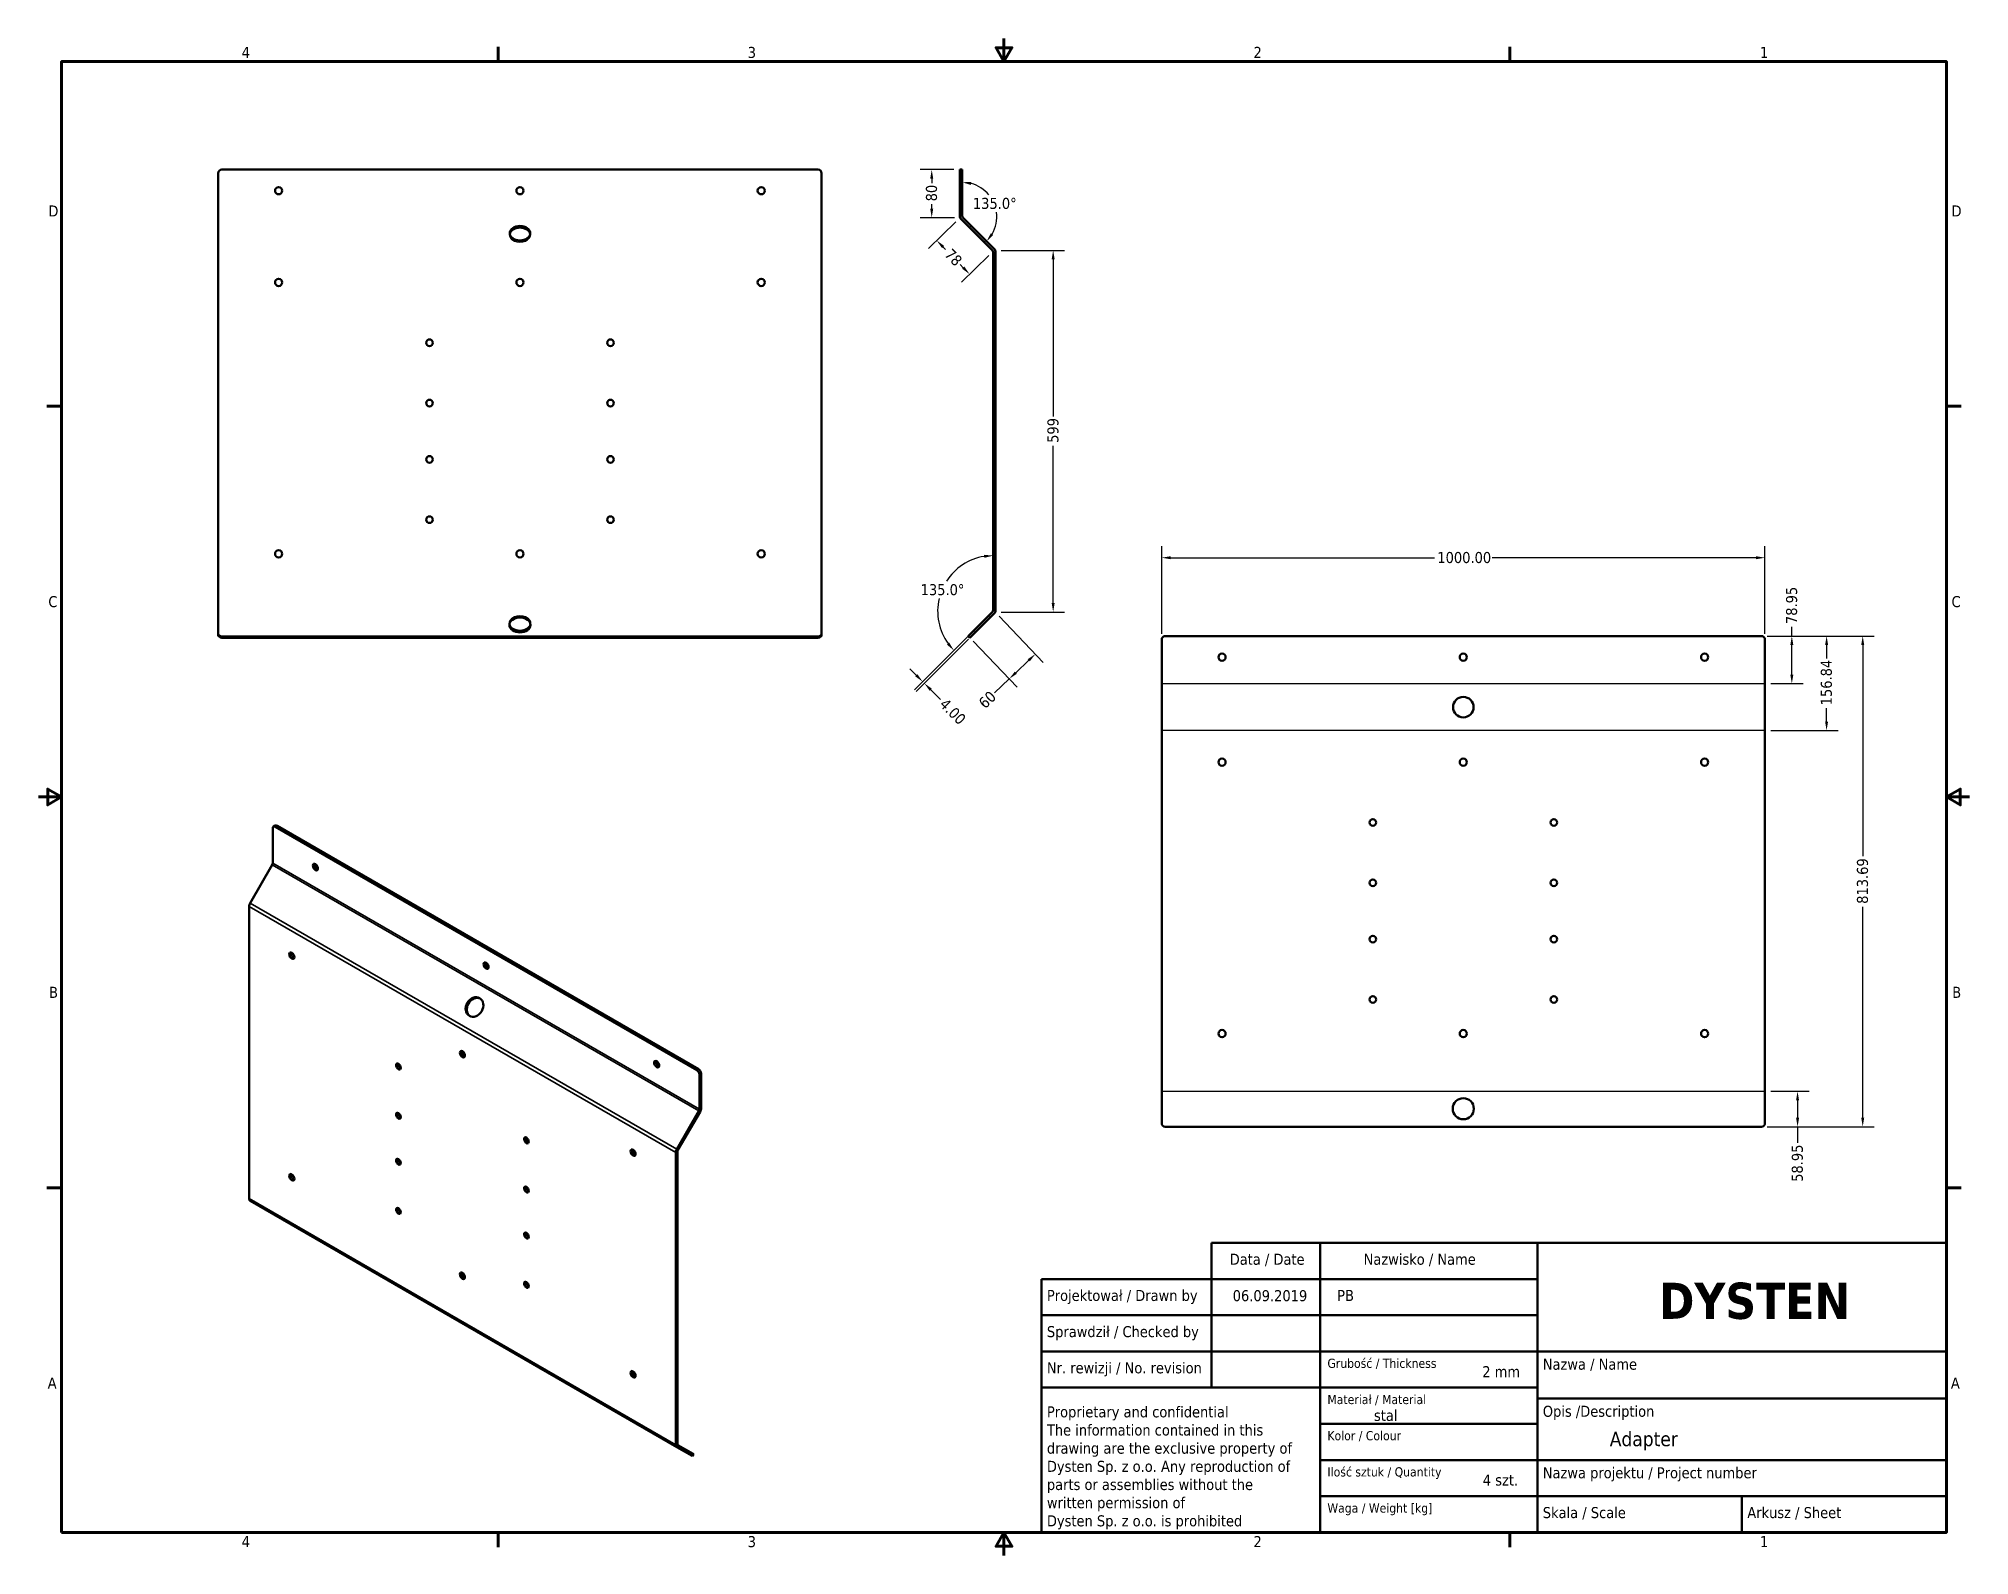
# Model space of a CAD drawing. Header units: millimetres. Extents: x 76 to 3277, y 38 to 2553.
import ezdxf
from ezdxf.enums import TextEntityAlignment as Align

# ---------------------------------------------------------------- set-up
doc = ezdxf.new("R2010")
doc.units = ezdxf.units.MM
doc.header["$LTSCALE"] = 6
for name, color, linetype, lineweight in [('Linia środkowa zgięcia (ANSI)', 7, 'Continuous', 25), ('Obramowanie (ANSI)', 7, 'Continuous', 70), ('Tytuł (ANSI)', 7, 'Continuous', 50), ('Ukryty (ANSI)', 7, 'Continuous', 35), ('Widoczne (ANSI)', 7, 'Continuous', 50), ('Widoczne wąskie (ANSI)', 7, 'Continuous', 35), ('Wymiar (ANSI)', 7, 'Continuous', 25)]:
    doc.layers.add(name, color=color, linetype=linetype, lineweight=lineweight)
doc.styles.add('Styl tekstu42', font='tahoma.ttf')
doc.styles.add('Tekst notatki (ANSI)', font='tahoma.ttf')
doc.dimstyles.new('Domyślne - mm (ANSI)', dxfattribs={"dimscale": 6, "dimtxt": 3.048, "dimasz": 2.5, "dimexe": 3.175, "dimexo": 1.6002, "dimgap": 0.8, "dimtad": 0, "dimtoh": 1, "dimrnd": 1e-08, "dimzin": 4, "dimdsep": 46, "dimtxsty": 'Tekst notatki (ANSI)', "dimcen": 0.09, "dimdle": 10, "dimclrd": 256, "dimclre": 256, "dimclrt": 256, "dimadec": 1, "dimazin": 1, "dimtfac": 1, "dimtofl": 0, "dimtmove": 0, "dimatfit": 3, "dimfxl": 1, "dimtolj": 1, "dimtzin": 4, "dimlwd": -1, "dimlwe": -1, "dimarcsym": 0})

# ---------------------------------------------------------------- blocks, each defined once
blk = doc.blocks.new('Ramki Default Border')
at = {"layer": 'Obramowanie (ANSI)'}
for p, q in [((139.7, 419.1), (139.7, 423.16)), ((419.1, 419.1), (419.1, 423.16)), ((19.05, 323.85), (14.99, 323.85)), ((539.75, 323.85), (543.81, 323.85)), ((19.05, 107.95), (14.99, 107.95)), ((539.75, 107.95), (543.81, 107.95)), ((139.7, 12.7), (139.7, 8.64)), ((419.1, 12.7), (419.1, 8.64))]:
    blk.add_line(p, q, dxfattribs=at)
at = {"layer": 'Obramowanie (ANSI)', "flags": 128}
for points in [[(279.4, 425.45), (279.4, 419.1), (277.2, 422.91), (281.6, 422.91), (279.4, 419.1)], [(19.05, 12.7), (19.05, 419.1), (539.75, 419.1), (539.75, 12.7), (19.05, 12.7)], [(12.7, 215.9), (19.05, 215.9), (15.24, 218.1), (15.24, 213.7), (19.05, 215.9)], [(546.1, 215.9), (539.75, 215.9), (543.56, 218.1), (543.56, 213.7), (539.75, 215.9)], [(279.4, 6.35), (279.4, 12.7), (277.2, 8.89), (281.6, 8.89), (279.4, 12.7)]]:
    blk.add_lwpolyline(points, dxfattribs=at)
at = {"layer": 'Obramowanie (ANSI)', "char_height": 3.05, "attachment_point": 7, "style": 'Tekst notatki (ANSI)'}
for s, insert in [('4', (68.79, 420.12)), ('3', (208.6, 420.05)), ('2', (348.33, 420.12)), ('1', (488.26, 420.12)), ('D', (15.39, 376.3)), ('D', (541.17, 376.3)), ('C', (15.39, 268.3)), ('C', (541.17, 268.3)), ('B', (15.58, 160.4)), ('B', (541.36, 160.4)), ('A', (15.21, 52.45)), ('A', (540.99, 52.45)), ('4', (68.79, 8.64)), ('3', (208.6, 8.57)), ('2', (348.33, 8.64)), ('1', (488.26, 8.64))]:
    blk.add_mtext(s, dxfattribs=dict(at, insert=insert))
blk = doc.blocks.new('Tabelki rysunkowe Tabelka new')
at = {"layer": 'Tytuł (ANSI)'}
for p, q in [((529, 115), (326, 115)), ((326, 115), (326, 109)), ((356, 115), (356, 35)), ((416, 115), (416, 35)), ((529, 115), (529, 35)), ((326, 109), (326, 75)), ((279, 35), (279, 105)), ((279, 105), (356, 105)), ((356, 105), (416, 105)), ((356, 95), (279, 95)), ((356, 95), (416, 95)), ((356, 85), (279, 85)), ((356, 85), (416, 85)), ((416, 85), (529, 85)), ((356, 75), (279, 75)), ((356, 75), (416, 75)), ((416, 72), (529, 72)), ((356, 65), (416, 65)), ((356, 55), (416, 55)), ((416, 55), (529, 55)), ((356, 45), (416, 45)), ((416, 45), (529, 45)), ((472.5, 45), (472.5, 35)), ((529, 35), (279, 35))]:
    blk.add_line(p, q, dxfattribs=at)
at = {"layer": 'Tytuł (ANSI)', "style": 'Tekst notatki (ANSI)'}
for s, insert, char_height, attachment_point in [('Nazwisko / Name', (368, 112), 3.048, 1), ('Data / Date', (331, 112), 3.048, 1), ('Projektował / Drawn by', (280.5, 102), 3.048, 1), ('\\fTahoma|b1|i0;\\H10.0000;DYSTEN', (476, 104), 10, 2), ('Sprawdził / Checked by', (280.5, 92), 3.048, 1), ('Nr. rewizji / No. revision', (280.5, 82), 3.048, 1), ('\\fTahoma|b0|i0;\\H2.5400;Grubość / Thickness', (358, 83), 2.54, 1), ('Nazwa / Name', (417.5, 83), 3.048, 1), ('\\fTahoma|b0|i0;\\H2.5400;Materiał / Material', (358, 73), 2.54, 1), ('Opis /Description ', (417.5, 70), 3.048, 1), ('\\fTahoma|b0|i0;\\H2.5400;Kolor / Colour', (358, 63), 2.54, 1), ('\\fTahoma|b0|i0;\\H2.5400;Ilość sztuk / Quantity', (358, 53), 2.54, 1), ('Nazwa projektu / Project number', (417.5, 53), 3.048, 1), ('\\fTahoma|b0|i0;\\H2.5400;Waga / Weight [kg]', (358, 43), 2.54, 1), ('Skala / Scale', (417.5, 42), 3.048, 1), ('Arkusz / Sheet', (474, 42), 3.048, 1)]:
    blk.add_mtext(s, dxfattribs=dict(at, insert=insert, char_height=char_height, attachment_point=attachment_point))
at = {"layer": 'Tytuł (ANSI)', "insert": (280.5, 69.84), "char_height": 3.048, "attachment_point": 1, "line_spacing_factor": 0.987884, "style": 'Tekst notatki (ANSI)'}
blk.add_mtext('Proprietary and confidential\\PThe information contained in this\\Pdrawing are the exclusive property of\\PDysten Sp. z o.o. Any reproduction of\\Pparts or assemblies without the\\Pwritten permission of\\PDysten Sp. z o.o. is prohibited', dxfattribs=at)
at = {"layer": 'Tytuł (ANSI)'}
for tag, p, height, style in [('Data_001', (331.83, 98.89), 3.05, 'Tekst notatki (ANSI)'), ('Projektował_001', (360.69, 98.95), 3.05, 'Tekst notatki (ANSI)'), ('Grubość_materiału_001', (400.78, 77.89), 3.05, 'Tekst notatki (ANSI)'), ('Materiał_001', (370.86, 65.81), 3.05, 'Tekst notatki (ANSI)'), ('Nazwa_części_001', (436, 58.82), 4, 'Styl tekstu42'), ('Ilość_sztuk_001', (400.92, 47.95), 3.05, 'Tekst notatki (ANSI)')]:
    blk.add_attdef(tag, p, '', height=height, dxfattribs=dict(at, style=style))
at = {"layer": 'Tytuł (ANSI)', "style": 'Tekst notatki (ANSI)'}
for tag, p in [('kiedy_sprawdził', (332, 92)), ('Kto_zatwierdził', (361, 92)), ('Nr_części', (465.47, 80.14)), ('RAL', (395.29, 61)), ('Nr_projektu', (499.73, 51)), ('Waga', (401, 41))]:
    blk.add_attdef(tag, text='', height=3.05, dxfattribs=at).set_placement(p, align=Align.TOP_LEFT)
blk = doc.blocks.new('*D5')
at = {"layer": 'Defpoints', "color": 0, "transparency": 16777216}
for p in [(1603.1, 2335.6), (1556.6, 2255.8), (1603.7, 2255.8)]:
    blk.add_point(p, dxfattribs=at)
at = {"layer": 'Wymiar (ANSI)', "transparency": 16777216}
for p, q in [((1593.5, 2335.6), (1537.6, 2335.6)), ((1556.6, 2320.6), (1556.6, 2313.3)), ((1556.6, 2270.8), (1556.6, 2278.1)), ((1594.1, 2255.8), (1537.6, 2255.8))]:
    blk.add_line(p, q, dxfattribs=at)
for points in [[(1554.1, 2320.6), (1559.1, 2320.6), (1556.6, 2335.6)], [(1554.1, 2270.8), (1559.1, 2270.8), (1556.6, 2255.8)]]:
    blk.add_solid(points, dxfattribs=at)
at = {"layer": 'Wymiar (ANSI)', "transparency": 16777216, "insert": (1547, 2282.9), "char_height": 18.29, "attachment_point": 1, "rotation": 90, "style": 'Tekst notatki (ANSI)'}
blk.add_mtext('\\A1;80', dxfattribs=at)
blk = doc.blocks.new('*D6')
at = {"layer": 'Defpoints', "color": 0, "transparency": 16777216}
for p in [(1603.7, 2255.8), (1658.2, 2200.1), (1619.4, 2162.2)]:
    blk.add_point(p, dxfattribs=at)
at = {"layer": 'Wymiar (ANSI)', "transparency": 16777216}
for p, q in [((1596.8, 2249.1), (1551.3, 2204.7)), ((1575.4, 2207.2), (1579.5, 2203)), ((1608.9, 2172.9), (1603.9, 2178.1)), ((1651.3, 2193.4), (1605.8, 2148.9))]:
    blk.add_line(p, q, dxfattribs=at)
for points in [[(1577.2, 2209), (1573.6, 2205.5), (1564.9, 2218)], [(1610.7, 2174.7), (1607.1, 2171.2), (1619.4, 2162.2)]]:
    blk.add_solid(points, dxfattribs=at)
at = {"layer": 'Wymiar (ANSI)', "transparency": 16777216, "insert": (1589.7, 2206.3), "char_height": 18.29, "attachment_point": 1, "rotation": 314.3287, "style": 'Tekst notatki (ANSI)'}
blk.add_mtext('\\A1;78', dxfattribs=at)
blk = doc.blocks.new('*D7')
at = {"layer": 'Defpoints', "color": 0, "transparency": 16777216}
for p in [(1661.9, 2201.6), (1757.9, 2201.6), (1661.9, 1602.1)]:
    blk.add_point(p, dxfattribs=at)
at = {"layer": 'Wymiar (ANSI)', "transparency": 16777216}
for p, q in [((1671.5, 2201.6), (1776.9, 2201.6)), ((1757.9, 2186.6), (1757.9, 1926)), ((1757.9, 1617.1), (1757.9, 1877.7)), ((1671.5, 1602.1), (1776.9, 1602.1))]:
    blk.add_line(p, q, dxfattribs=at)
for points in [[(1755.4, 2186.6), (1760.4, 2186.6), (1757.9, 2201.6)], [(1755.4, 1617.1), (1760.4, 1617.1), (1757.9, 1602.1)]]:
    blk.add_solid(points, dxfattribs=at)
at = {"layer": 'Wymiar (ANSI)', "transparency": 16777216, "insert": (1748.3, 1882.5), "char_height": 18.29, "attachment_point": 1, "rotation": 90, "style": 'Tekst notatki (ANSI)'}
blk.add_mtext('\\A1;599', dxfattribs=at)
blk = doc.blocks.new('*D8')
at = {"layer": 'Defpoints', "color": 0, "transparency": 16777216}
for p in [(1661.9, 1602.1), (1618.6, 1560.8), (1728.4, 1532.4)]:
    blk.add_point(p, dxfattribs=at)
at = {"layer": 'Wymiar (ANSI)', "transparency": 16777216}
for p, q in [((1668.5, 1595.2), (1741.5, 1518.6)), ((1625.3, 1553.9), (1698.3, 1477.4)), ((1717.5, 1522.1), (1696, 1501.5)), ((1685.1, 1491.2), (1660.8, 1468))]:
    blk.add_line(p, q, dxfattribs=at)
for points in [[(1715.8, 1523.9), (1719.2, 1520.3), (1728.4, 1532.4)], [(1694.3, 1503.3), (1697.7, 1499.7), (1685.1, 1491.2)]]:
    blk.add_solid(points, dxfattribs=at)
at = {"layer": 'Wymiar (ANSI)', "transparency": 16777216, "insert": (1632.4, 1454), "char_height": 18.29, "attachment_point": 1, "rotation": 43.6663, "style": 'Tekst notatki (ANSI)'}
blk.add_mtext('\\A1;60', dxfattribs=at)
blk = doc.blocks.new('*D9')
at = {"layer": 'Defpoints', "color": 0, "transparency": 16777216}
for p in [(1593.3, 1668.6), (1658.5, 1613.1), (1658.5, 1603.5), (1651.7, 1596.7)]:
    blk.add_point(p, dxfattribs=at)
at = {"layer": 'Wymiar (ANSI)', "transparency": 16777216}
blk.add_line((1644.9, 1589.9), (1579.9, 1524.9), dxfattribs=at)
for start, end in [(99.3408, 147.4389), (166.8696, 215.6592)]:
    blk.add_arc((1658.5, 1603.5), 92.1, start, end, dxfattribs=at)
for points in [[(1643.3, 1696.9), (1643.7, 1691.9), (1658.5, 1695.6)], [(1585.5, 1551.4), (1581.7, 1548.2), (1593.3, 1538.4)]]:
    blk.add_solid(points, dxfattribs=at)
at = {"layer": 'Wymiar (ANSI)', "transparency": 16777216, "insert": (1538.2, 1648.3), "char_height": 18.29, "attachment_point": 1, "style": 'Tekst notatki (ANSI)'}
blk.add_mtext('\\A1;135.0°', dxfattribs=at)
blk = doc.blocks.new('*D10')
at = {"layer": 'Defpoints', "color": 0, "transparency": 16777216}
for p in [(1607.1, 2266.8), (1607.1, 2257.2), (1664.4, 2257.2), (1660.1, 2204.2)]:
    blk.add_point(p, dxfattribs=at)
at = {"layer": 'Wymiar (ANSI)', "transparency": 16777216}
for start, end in [(39.2494, 74.9568), (330.0432, 7.6239)]:
    blk.add_arc((1607.1, 2257.2), 57.3, start, end, dxfattribs=at)
for points in [[(1621.6, 2310.1), (1622.3, 2315.1), (1607.1, 2314.5)], [(1658.7, 2227.1), (1654.7, 2230.2), (1647.6, 2216.7)]]:
    blk.add_solid(points, dxfattribs=at)
at = {"layer": 'Wymiar (ANSI)', "transparency": 16777216, "insert": (1624.8, 2288.7), "char_height": 18.29, "attachment_point": 1, "style": 'Tekst notatki (ANSI)'}
blk.add_mtext('\\A1;135.0°', dxfattribs=at)
blk = doc.blocks.new('*D11')
at = {"layer": 'Defpoints', "color": 0, "transparency": 16777216}
for p in [(1621.5, 1566.5), (1624.3, 1563.7), (1541.6, 1486.6)]:
    blk.add_point(p, dxfattribs=at)
at = {"layer": 'Wymiar (ANSI)', "transparency": 16777216}
for p, q in [((1614.7, 1559.7), (1528.1, 1473.2)), ((1617.5, 1556.9), (1531, 1470.3)), ((1531, 1497.2), (1520.4, 1507.8)), ((1555, 1473.2), (1571, 1457.3))]:
    blk.add_line(p, q, dxfattribs=at)
for points in [[(1532.8, 1499), (1529.2, 1495.5), (1541.6, 1486.6)], [(1556.8, 1475), (1553.3, 1471.4), (1544.4, 1483.8)]]:
    blk.add_solid(points, dxfattribs=at)
at = {"layer": 'Wymiar (ANSI)', "transparency": 16777216, "insert": (1581.1, 1460.6), "char_height": 18.29, "attachment_point": 1, "rotation": 315, "style": 'Tekst notatki (ANSI)'}
blk.add_mtext('\\A1;4.00', dxfattribs=at)
blk = doc.blocks.new('*D12')
at = {"layer": 'Defpoints', "color": 0, "transparency": 16777216}
for p in [(2931.8, 1562.3), (2931.8, 748.6), (3099.8, 748.6)]:
    blk.add_point(p, dxfattribs=at)
at = {"layer": 'Wymiar (ANSI)', "transparency": 16777216}
for p, q in [((2941.4, 1562.3), (3118.8, 1562.3)), ((3099.8, 1547.3), (3099.8, 1197.4)), ((3099.8, 763.6), (3099.8, 1113.5)), ((2941.4, 748.6), (3118.8, 748.6))]:
    blk.add_line(p, q, dxfattribs=at)
for points in [[(3097.3, 1547.3), (3102.3, 1547.3), (3099.8, 1562.3)], [(3097.3, 763.6), (3102.3, 763.6), (3099.8, 748.6)]]:
    blk.add_solid(points, dxfattribs=at)
at = {"layer": 'Wymiar (ANSI)', "transparency": 16777216, "insert": (3090.2, 1118.3), "char_height": 18.29, "attachment_point": 1, "rotation": 90, "style": 'Tekst notatki (ANSI)'}
blk.add_mtext('\\A1;813.69', dxfattribs=at)
blk = doc.blocks.new('*D13')
at = {"layer": 'Defpoints', "color": 0, "transparency": 16777216}
for p in [(2937.8, 1692.1), (1937.8, 1556.3), (2937.8, 1556.3)]:
    blk.add_point(p, dxfattribs=at)
at = {"layer": 'Wymiar (ANSI)', "transparency": 16777216}
for p, q in [((1937.8, 1565.9), (1937.8, 1711.2)), ((2937.8, 1565.9), (2937.8, 1711.2)), ((1952.8, 1692.1), (2389.9, 1692.1)), ((2922.8, 1692.1), (2485.7, 1692.1))]:
    blk.add_line(p, q, dxfattribs=at)
for points in [[(1952.8, 1694.6), (1952.8, 1689.6), (1937.8, 1692.1)], [(2922.8, 1694.6), (2922.8, 1689.6), (2937.8, 1692.1)]]:
    blk.add_solid(points, dxfattribs=at)
at = {"layer": 'Wymiar (ANSI)', "transparency": 16777216, "insert": (2394.7, 1701.6), "char_height": 18.288, "attachment_point": 1, "style": 'Tekst notatki (ANSI)'}
blk.add_mtext('\\A1;1000.00', dxfattribs=at)
blk = doc.blocks.new('*D14')
at = {"layer": 'Defpoints', "color": 0, "transparency": 16777216}
for p in [(2931.8, 1562.3), (2982.3, 1562.3), (2937.8, 1483.3)]:
    blk.add_point(p, dxfattribs=at)
at = {"layer": 'Wymiar (ANSI)', "transparency": 16777216}
for p, q in [((2982.3, 1562.3), (2982.3, 1577.3)), ((2941.4, 1562.3), (3001.3, 1562.3)), ((2982.3, 1498.3), (2982.3, 1547.3)), ((2947.4, 1483.3), (3001.3, 1483.3))]:
    blk.add_line(p, q, dxfattribs=at)
for points in [[(2979.8, 1547.3), (2984.8, 1547.3), (2982.3, 1562.3)], [(2979.8, 1498.3), (2984.8, 1498.3), (2982.3, 1483.3)]]:
    blk.add_solid(points, dxfattribs=at)
at = {"layer": 'Wymiar (ANSI)', "transparency": 16777216, "insert": (2972.7, 1582.1), "char_height": 18.29, "attachment_point": 1, "rotation": 90, "style": 'Tekst notatki (ANSI)'}
blk.add_mtext('\\A1;78.95', dxfattribs=at)
blk = doc.blocks.new('*D15')
at = {"layer": 'Defpoints', "color": 0, "transparency": 16777216}
for p in [(2931.8, 1562.3), (3039.9, 1562.3), (2937.8, 1405.4)]:
    blk.add_point(p, dxfattribs=at)
at = {"layer": 'Wymiar (ANSI)', "transparency": 16777216}
for p, q in [((2941.4, 1562.3), (3058.9, 1562.3)), ((3039.9, 1547.3), (3039.9, 1525.1)), ((3039.9, 1420.4), (3039.9, 1442.6)), ((2947.4, 1405.4), (3058.9, 1405.4))]:
    blk.add_line(p, q, dxfattribs=at)
for points in [[(3037.4, 1547.3), (3042.4, 1547.3), (3039.9, 1562.3)], [(3037.4, 1420.4), (3042.4, 1420.4), (3039.9, 1405.4)]]:
    blk.add_solid(points, dxfattribs=at)
at = {"layer": 'Wymiar (ANSI)', "transparency": 16777216, "insert": (3030.3, 1447.4), "char_height": 18.29, "attachment_point": 1, "rotation": 90, "style": 'Tekst notatki (ANSI)'}
blk.add_mtext('\\A1;156.84', dxfattribs=at)
blk = doc.blocks.new('*D16')
at = {"layer": 'Defpoints', "color": 0, "transparency": 16777216}
for p in [(2937.8, 807.5), (2991.8, 807.5), (2931.8, 748.6)]:
    blk.add_point(p, dxfattribs=at)
at = {"layer": 'Wymiar (ANSI)', "transparency": 16777216}
for p, q in [((2947.4, 807.5), (3010.8, 807.5)), ((2991.8, 792.5), (2991.8, 763.6)), ((2941.4, 748.6), (3010.8, 748.6)), ((2991.8, 748.6), (2991.8, 721.9))]:
    blk.add_line(p, q, dxfattribs=at)
for points in [[(2989.3, 792.5), (2994.3, 792.5), (2991.8, 807.5)], [(2989.3, 763.6), (2994.3, 763.6), (2991.8, 748.6)]]:
    blk.add_solid(points, dxfattribs=at)
at = {"layer": 'Wymiar (ANSI)', "transparency": 16777216, "insert": (2982.2, 657.4), "char_height": 18.29, "attachment_point": 1, "rotation": 90, "style": 'Tekst notatki (ANSI)'}
blk.add_mtext('\\A1;58.95', dxfattribs=at)

msp = doc.modelspace()

# ---------------------------------------------------------------- linework, layer by layer
at = {"layer": 'Linia środkowa zgięcia (ANSI)'}
for p, q in [((1937.757, 1483.316), (2937.757, 1483.316)), ((2937.757, 1405.42), (1937.757, 1405.42)), ((1937.757, 807.523), (2937.757, 807.523))]:
    msp.add_line(p, q, dxfattribs=at)
at = {"layer": 'Ukryty (ANSI)'}
for p, q in [((1603.069, 2306.587), (1607.069, 2306.587)), ((1603.069, 2294.587), (1607.069, 2294.587)), ((1622.161, 2242.152), (1619.332, 2239.324)), ((857.073, 2230.131), (857.073, 2227.303)), ((891.073, 2230.131), (891.073, 2227.303)), ((1646.202, 2218.111), (1643.374, 2215.282)), ((1662.466, 2154.533), (1658.466, 2154.533)), ((1662.466, 2142.533), (1658.466, 2142.533)), ((1658.466, 2054.033), (1662.466, 2054.033)), ((1658.466, 2043.033), (1662.466, 2043.033)), ((1658.466, 1954.033), (1662.466, 1954.033)), ((1658.466, 1943.033), (1662.466, 1943.033)), ((1658.466, 1860.661), (1662.466, 1860.661)), ((1658.466, 1849.661), (1662.466, 1849.661)), ((1658.466, 1760.661), (1662.466, 1760.661)), ((1658.466, 1749.661), (1662.466, 1749.661)), ((1662.466, 1704.533), (1658.466, 1704.533)), ((1662.466, 1692.533), (1658.466, 1692.533)), ((856.573, 1580.634), (856.573, 1583.462)), ((891.573, 1580.634), (891.573, 1583.462)), ((1628.878, 1568.26), (1626.05, 1571.088)), ((1653.627, 1593.008), (1650.799, 1595.837)), ((380.073, 1562.249), (1368.073, 1562.249))]:
    msp.add_line(p, q, dxfattribs=at)
for centre, major_axis, start_param, end_param in [((874.073, 2227.303), (-17, 0), 6.16526516, 9.54269811), ((874.073, 1583.462), (17.5, 0), 6.16864933, 9.53931393), ((380.073, 1566.492), (-6, 0), 0, 1.57079633), ((1368.073, 1566.492), (6, 0), 4.71238898, 6.28318531)]:
    msp.add_ellipse(centre, major_axis=major_axis, ratio=0.70710678, start_param=start_param, end_param=end_param, dxfattribs=at)
at = {"layer": 'Widoczne (ANSI)'}
for p, q in [((374.073, 2258.901), (374.073, 2329.587)), ((380.073, 2335.587), (1368.073, 2335.587)), ((1374.073, 2329.587), (1374.073, 2258.901)), ((1607.069, 2335.587), (1603.069, 2335.587)), ((1603.069, 2329.587), (1603.069, 2335.587)), ((1603.069, 2258.901), (1603.069, 2329.587)), ((1607.069, 2335.587), (1607.069, 2329.587)), ((1607.069, 2258.901), (1607.069, 2329.587)), ((374.073, 2256.073), (374.073, 2258.901)), ((374.073, 2204.19), (374.073, 2256.073)), ((1374.073, 2258.901), (1374.073, 2256.073)), ((1374.073, 2204.19), (1374.073, 2256.073)), ((1605.412, 2253.244), (1657.294, 2201.362)), ((1660.123, 2204.19), (1608.24, 2256.073)), ((374.073, 2204.19), (374.073, 2198.533)), ((374.073, 1605.161), (374.073, 2198.533)), ((1374.073, 2204.19), (1374.073, 2198.533)), ((1374.073, 2198.533), (1374.073, 1605.161)), ((1658.466, 1605.161), (1658.466, 2198.533)), ((1662.466, 1605.161), (1662.466, 2198.533)), ((374.073, 1599.504), (374.073, 1605.161)), ((1374.073, 1599.504), (1374.073, 1605.161)), ((1657.294, 1602.332), (1621.454, 1566.492)), ((374.073, 1599.504), (374.073, 1563.663)), ((1374.073, 1599.504), (1374.073, 1563.663)), ((1660.123, 1599.504), (1624.282, 1563.663)), ((380.073, 1559.421), (1368.073, 1559.421)), ((1617.211, 1562.249), (1621.454, 1566.492)), ((1617.211, 1562.249), (1620.039, 1559.421)), ((1624.282, 1563.663), (1620.039, 1559.421)), ((1937.757, 754.575), (1937.757, 1556.264)), ((1943.757, 1562.264), (2931.757, 1562.264)), ((2937.757, 1556.264), (2937.757, 754.575)), ((464.331, 1185.916), (464.331, 1243.631)), ((468.402, 1248.011), (465.574, 1246.378)), ((468.574, 1246.081), (1167.195, 842.732)), ((471.402, 1247.714), (1170.024, 844.365)), ((426.816, 1119.586), (463.503, 1183.129)), ((425.16, 629.524), (425.16, 1114.011)), ((1171.438, 835.383), (1171.438, 777.668)), ((1174.266, 779.301), (1174.266, 837.016)), ((1133.923, 711.338), (1170.61, 774.88)), ((1135.923, 710.183), (1172.61, 773.726)), ((1943.757, 748.575), (2931.757, 748.575)), ((1132.266, 705.762), (1132.266, 221.276)), ((1135.095, 707.395), (1135.095, 222.909)), ((1133.923, 217.614), (426.816, 625.862)), ((1133.923, 217.614), (1159.266, 202.982)), ((1161.266, 206.446), (1135.923, 221.078)), ((1160.22, 202.431), (1159.266, 202.982)), ((1160.22, 202.431), (1162.22, 205.895)), ((1161.266, 206.446), (1162.22, 205.895))]:
    msp.add_line(p, q, dxfattribs=at)
for centre, radius in [((474.073, 2300.587), 6), ((874.073, 2300.587), 6), ((1274.073, 2300.587), 6), ((474.073, 2148.533), 6), ((874.073, 2148.533), 6), ((1274.073, 2148.533), 6), ((724.073, 2048.533), 5.5), ((1024.073, 2048.533), 5.5), ((724.073, 1948.533), 5.5), ((1024.073, 1948.533), 5.5), ((724.073, 1855.161), 5.5), ((1024.073, 1855.161), 5.5), ((724.073, 1755.161), 5.5), ((1024.073, 1755.161), 5.5), ((474.073, 1698.533), 6), ((874.073, 1698.533), 6), ((1274.073, 1698.533), 6), ((2037.757, 1527.264), 6), ((2437.757, 1527.264), 6), ((2837.757, 1527.264), 6), ((2437.757, 1444.368), 17), ((2037.757, 1353.158), 6), ((2437.757, 1353.158), 6), ((2837.757, 1353.158), 6), ((2287.757, 1253.158), 5.5), ((2587.757, 1253.158), 5.5), ((2287.757, 1153.158), 5.5), ((2587.757, 1153.158), 5.5), ((2287.757, 1059.785), 5.5), ((2587.757, 1059.785), 5.5), ((2287.757, 959.785), 5.5), ((2587.757, 959.785), 5.5), ((2037.757, 903.158), 6), ((2437.757, 903.158), 6), ((2837.757, 903.158), 6), ((2437.757, 778.575), 17.5)]:
    msp.add_circle(centre, radius, dxfattribs=at)
for centre, radius, start, end in [((380.073, 2329.587), 6, 90, 180), ((1368.073, 2329.587), 6, 0, 90), ((1611.069, 2258.901), 8, 180, 225), ((1611.069, 2258.901), 4, 180, 225), ((1654.466, 2198.533), 4, 0, 45), ((1654.466, 2198.533), 8, 0, 45), ((1654.466, 1605.161), 4, 315, 0), ((1654.466, 1605.161), 8, 315, 0), ((1943.757, 1556.264), 6, 90, 180), ((2931.757, 1556.264), 6, 0, 90), ((1943.757, 754.575), 6, 180, 270), ((2931.757, 754.575), 6, 270, 0)]:
    msp.add_arc(centre, radius, start, end, dxfattribs=at)
for centre, major_axis, ratio in [((874.073, 2230.131), (-17, 0), 0.70710678), ((874.073, 1580.634), (-17.5, 0), 0.70710678), ((535.042, 1179.128), (3, -5.196), 0.57735027), ((495.87, 1032.361), (-3, 5.196), 0.57735027), ((817.885, 1015.829), (3, -5.196), 0.57735027), ((798.713, 947.233), (8.5, 14.722), 0.81649658), ((778.713, 869.062), (-3, 5.196), 0.57735027), ((672.647, 848.649), (2.75, -4.763), 0.57735027), ((1100.727, 852.53), (3, -5.196), 0.57735027), ((672.647, 767), (2.75, -4.763), 0.57735027), ((884.779, 726.175), (2.75, -4.763), 0.57735027), ((1061.556, 705.762), (-3, 5.196), 0.57735027), ((672.647, 690.761), (2.75, -4.763), 0.57735027), ((495.87, 664.938), (-3, 5.196), 0.57735027), ((884.779, 644.525), (2.75, -4.763), 0.57735027), ((672.647, 609.112), (2.75, -4.763), 0.57735027), ((884.779, 568.287), (2.75, -4.763), 0.57735027), ((778.713, 501.638), (-3, 5.196), 0.57735027), ((884.779, 486.637), (2.75, -4.763), 0.57735027), ((1061.556, 338.339), (-3, 5.196), 0.57735027)]:
    msp.add_ellipse(centre, major_axis=major_axis, ratio=ratio, dxfattribs=at)
for centre, major_axis, ratio, start_param, end_param in [((874.073, 2227.303), (17, 0), 0.70710678, 0.11792015, 3.0236725), ((874.073, 1583.462), (-17.5, 0), 0.70710678, 0.11453597, 3.02705668), ((380.073, 1563.663), (-6, 0), 0.70710678, 0, 1.57079633), ((1368.073, 1563.663), (6, 0), 0.70710678, 4.71238898, 6.28318531), ((471.402, 1242.815), (-3, 5.196), 0.57735027, 5.49778714, 6.28318531), ((468.574, 1241.182), (-3, 5.196), 0.57735027, 5.49778714, 7.06858347), ((461.503, 1184.283), (2, 3.464), 0.57735027, 4.71238898, 5.49778714), ((537.87, 1180.761), (3, -5.196), 0.57735027, 3.63247533, 5.79230263), ((430.816, 1117.277), (4, 6.928), 0.57735027, 1.57079633, 2.35619449), ((498.699, 1033.994), (3, -5.196), 0.57735027, 3.63247533, 5.79230263), ((820.713, 1017.462), (3, -5.196), 0.57735027, 3.63247533, 5.79230263), ((800.713, 946.079), (8.5, 14.722), 0.81649658, 0.08328528, 3.05830737), ((781.541, 870.695), (3, -5.196), 0.57735027, 3.63247533, 5.79230263), ((675.475, 850.282), (2.75, -4.763), 0.57735027, 3.68173663, 5.74304133), ((1103.556, 854.163), (3, -5.196), 0.57735027, 3.63247533, 5.79230263), ((1167.195, 837.833), (3, -5.196), 0.57735027, 0.78539816, 2.35619449), ((1170.024, 839.466), (-3, 5.196), 0.57735027, 3.92699082, 5.49778714), ((675.475, 768.633), (2.75, -4.763), 0.57735027, 3.68173663, 5.74304133), ((1168.61, 776.035), (-2, -3.464), 0.57735027, 1.57079633, 2.35619449), ((1168.61, 776.035), (4, 6.928), 0.57735027, 4.71238898, 5.49778714), ((887.607, 727.808), (2.75, -4.763), 0.57735027, 3.68173663, 5.74304133), ((1064.384, 707.395), (3, -5.196), 0.57735027, 3.63247533, 5.79230263), ((1137.923, 709.028), (4, 6.928), 0.57735027, 1.57079633, 2.35619449), ((1137.923, 709.028), (2, 3.464), 0.57735027, 1.57079633, 2.35619449), ((675.475, 692.394), (2.75, -4.763), 0.57735027, 3.68173663, 5.74304133), ((498.699, 666.571), (3, -5.196), 0.57735027, 3.63247533, 5.79230263), ((887.607, 646.158), (2.75, -4.763), 0.57735027, 3.68173663, 5.74304133), ((430.816, 632.79), (-4, -6.928), 0.57735027, 5.49778714, 6.28318531), ((675.475, 610.745), (2.75, -4.763), 0.57735027, 3.68173663, 5.74304133), ((887.607, 569.92), (2.75, -4.763), 0.57735027, 3.68173663, 5.74304133), ((781.541, 503.271), (3, -5.196), 0.57735027, 3.63247533, 5.79230263), ((887.607, 488.27), (2.75, -4.763), 0.57735027, 3.68173663, 5.74304133), ((1064.384, 339.972), (3, -5.196), 0.57735027, 3.63247533, 5.79230263), ((1137.923, 224.542), (-4, -6.928), 0.57735027, 5.49778714, 6.28318531), ((1137.923, 224.542), (-2, -3.464), 0.57735027, 5.49778714, 6.28318531)]:
    msp.add_ellipse(centre, major_axis=major_axis, ratio=ratio, start_param=start_param, end_param=end_param, dxfattribs=at)
at = {"layer": 'Widoczne wąskie (ANSI)'}
for p, q in [((468.574, 1246.081), (471.402, 1247.714)), ((464.331, 1185.916), (1171.438, 777.668)), ((1170.61, 774.88), (463.503, 1183.129)), ((1132.266, 705.762), (425.16, 1114.011)), ((426.816, 1119.586), (1133.923, 711.338)), ((1170.024, 844.365), (1167.195, 842.732)), ((1171.438, 835.383), (1174.266, 837.016)), ((1172.61, 773.726), (1170.61, 774.88)), ((1171.438, 777.668), (1174.266, 779.301)), ((1135.095, 707.395), (1132.266, 705.762)), ((1133.923, 711.338), (1135.923, 710.183)), ((425.16, 629.524), (1132.266, 221.276)), ((1132.266, 221.276), (1135.095, 222.909)), ((1135.923, 221.078), (1133.923, 217.614)), ((1161.266, 206.446), (1159.266, 202.982))]:
    msp.add_line(p, q, dxfattribs=at)

# ---------------------------------------------------------------- block references
at = {"xscale": 6, "yscale": 6, "zscale": 6}
msp.add_blockref('Ramki Default Border', (0, 0), dxfattribs=at)
msp.add_blockref('Tabelki rysunkowe Tabelka new', (64.5, -133.8), dxfattribs=at).add_auto_attribs({'Projektował_001': 'PB', 'Data_001': '06.09.2019', 'Materiał_001': 'stal', 'Grubość_materiału_001': '2 mm', 'Ilość_sztuk_001': '4 szt.', 'Nazwa_części_001': 'Adapter'})

# ---------------------------------------------------------------- dimensions: what is measured, and where the dimension line sits
at = {"layer": 'Wymiar (ANSI)'}
for base, p1, p2, angle, override, picture, middle in [((1556.602, 2255.84), (1603.069, 2335.587), (1603.678, 2255.84), 90, {"dimgap": 0.8, "dimtoh": 0, "dimdec": 0, "dimtol": 0, "dimlim": 0, "dimtp": 0, "dimtm": 0, "dimtdec": 2, "dimatfit": 1}, '*D5', (1556.602, 2295.713)), ((1619.392, 2162.193), (1603.678, 2255.84), (1658.161, 2200.064), 134.328746, {"dimgap": 0.8, "dimtoh": 0, "dimdec": 0, "dimtol": 0, "dimlim": 0, "dimtp": 0, "dimtm": 0, "dimtdec": 2, "dimatfit": 1}, '*D6', (1591.688, 2190.554)), ((1757.857, 2201.595), (1661.857, 1602.099), (1661.857, 2201.595), 90, {"dimgap": 0.8, "dimtoh": 0, "dimdec": 0, "dimtol": 0, "dimlim": 0, "dimtp": 0, "dimtm": 0, "dimtdec": 2, "dimatfit": 1}, '*D7', (1757.857, 1901.847)), ((2982.29, 1562.264), (2937.757, 1483.316), (2931.757, 1562.264), 270, {"dimgap": 0.8, "dimtoh": 0, "dimdec": 2, "dimtol": 0, "dimlim": 0, "dimtp": 0, "dimtm": 0, "dimtdec": 2, "dimatfit": 2}, '*D14', (2982.29, 1612.069)), ((1728.369, 1532.416), (1618.625, 1560.835), (1661.857, 1602.099), 223.666291, {"dimgap": 0.8, "dimtoh": 0, "dimdec": 0, "dimtol": 0, "dimlim": 0, "dimtp": 0, "dimtm": 0, "dimtdec": 2, "dimatfit": 2}, '*D8', (1648.177, 1455.873)), ((1541.592, 1486.63), (1624.282, 1563.663), (1621.454, 1566.492), 135, {"dimgap": 0.8, "dimtoh": 0, "dimdec": 2, "dimtol": 0, "dimlim": 0, "dimtp": 0, "dimtm": 0, "dimtdec": 2, "dimatfit": 1}, '*D11', (1591.083, 1437.139)), ((3099.757, 748.575), (2931.757, 1562.264), (2931.757, 748.575), 270, {"dimgap": 0.8, "dimtoh": 0, "dimdec": 2, "dimtol": 0, "dimlim": 0, "dimtp": 0, "dimtm": 0, "dimtdec": 2, "dimatfit": 1}, '*D12', (3099.757, 1155.42)), ((3039.87, 1562.264), (2937.757, 1405.42), (2931.757, 1562.264), 90, {"dimgap": 0.8, "dimtoh": 0, "dimdec": 2, "dimtol": 0, "dimlim": 0, "dimtp": 0, "dimtm": 0, "dimtdec": 2, "dimatfit": 1}, '*D15', (3039.87, 1483.842)), ((2991.757, 807.523), (2931.757, 748.575), (2937.757, 807.523), 270, {"dimgap": 0.8, "dimtoh": 0, "dimdec": 2, "dimtol": 0, "dimlim": 0, "dimtp": 0, "dimtm": 0, "dimtdec": 2, "dimatfit": 2}, '*D16', (2991.757, 687.291))]:
    dim = msp.add_linear_dim(base=base, p1=p1, p2=p2, angle=angle, dimstyle='Domyślne - mm (ANSI)', override=override, dxfattribs=at)
    dim.commit()
    dim.dimension.update_dxf_attribs({"geometry": picture, "text_midpoint": middle, "dimtype": 160})
for base, center, p1, p2, override, picture, middle in [((1664.365, 2257.244), (1607.069, 2257.244), (1660.123, 2204.19), (1607.069, 2266.845), {"dimgap": 0.8, "dimtih": 1, "dimse1": 1, "dimse2": 1, "dimadec": 1, "dimtol": 0, "dimlim": 0, "dimtp": 0, "dimtm": 0, "dimtdec": 0}, '*D10', (1660.003, 2279.17)), ((1593.333, 1668.636), (1658.466, 1603.504), (1658.466, 1613.105), (1651.677, 1596.715), {"dimgap": 0.8, "dimtih": 1, "dimse1": 1, "dimadec": 1, "dimtol": 0, "dimlim": 0, "dimtp": 0, "dimtm": 0, "dimtdec": 0}, '*D9', (1573.366, 1638.753))]:
    dim = msp.add_angular_dim_3p(base=base, center=center, p1=p1, p2=p2, dimstyle='Domyślne - mm (ANSI)', override=override, dxfattribs=at)
    dim.commit()
    dim.dimension.update_dxf_attribs({"geometry": picture, "text_midpoint": middle, "dimtype": 165})
dim = msp.add_linear_dim(base=(2937.757, 1692.11), p1=(1937.757, 1556.264), p2=(2937.757, 1556.264), dimstyle='Domyślne - mm (ANSI)', override={"dimgap": 0.8, "dimtoh": 0, "dimdec": 2, "dimtol": 0, "dimlim": 0, "dimtp": 0, "dimtm": 0, "dimtdec": 2, "dimatfit": 1}, dxfattribs=at)
dim.commit()
dim.dimension.update_dxf_attribs({"geometry": '*D13', "text_midpoint": (2437.757, 1692.11), "dimtype": 160})

doc.saveas('drawing.dxf')
